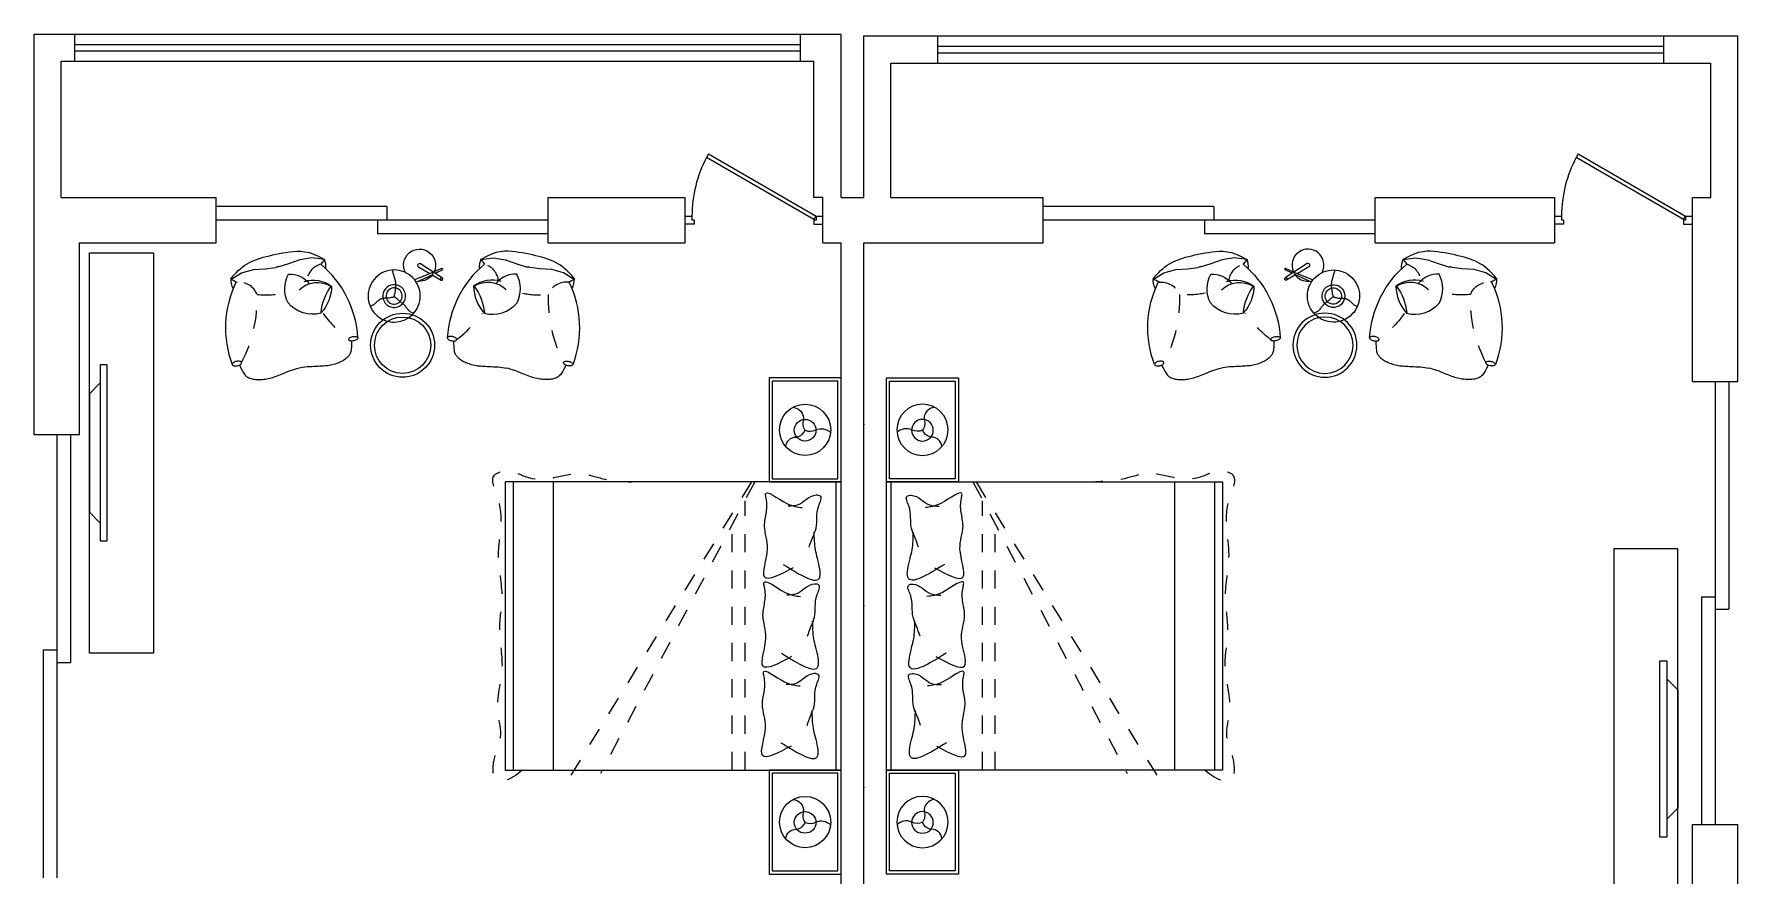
# Model space of a CAD drawing. Header units: metres. Extents: x 6200.1 to 6241.3, y 4213.1 to 4242.5.
# Drawn here: x 6201.32 to 6210.71, y 4220.85 to 4225.49 of the extents above; entities that cross this region are included whole.
import ezdxf

# ---------------------------------------------------------------- set-up
doc = ezdxf.new("R2010")
doc.units = ezdxf.units.M
doc.header["$MEASUREMENT"] = 0
doc.linetypes.add('DASHED2', pattern=[0.375, 0.25, -0.125])
doc.linetypes.add('HIDDEN2', pattern=[0.1875, 0.125, -0.0625])
for name, color, linetype in [('FURHATCH', 57, 'Continuous'), ('FURNITURE', 53, 'Continuous'), ('WALL', 7, 'Continuous'), ('WINDOW', 240, 'Continuous')]:
    doc.layers.add(name, color=color, linetype=linetype)

# ---------------------------------------------------------------- blocks, each defined once
blk = doc.blocks.new('DR_CDR1')
for p, q in [((0.329, 0.48), (-0.45, 0.03)), ((-0.435, 0.004), (0.344, 0.454)), ((0.329, 0.48), (0.344, 0.454)), ((-0.45, 0.03), (-0.5, 0.03)), ((-0.435, 0.004), (-0.45, 0.03)), ((-0.45, 0.03), (-0.45, 0)), ((-0.45, 0), (-0.435, 0)), ((-0.435, 0), (-0.435, -0.03)), ((0.435, 0), (0.45, 0)), ((0.435, 0), (0.435, -0.03)), ((0.45, 0.03), (0.45, 0)), ((0.5, 0.03), (0.45, 0.03)), ((-0.435, -0.03), (-0.5, -0.03)), ((0.435, -0.03), (0.5, -0.03))]:
    blk.add_line(p, q)
blk.add_lwpolyline([(0.344, 0.454, -0.121959), (0.45, 0.03)], format="xyb")
blk = doc.blocks.new('WD_2TLP')
for p, q in [((-0.5, 0.3), (0.0141, 0.3)), ((0.0141, 0), (0.0141, 0.3)), ((-0.5, 0), (0.5, 0)), ((-0.0141, -0.3), (-0.0141, 0)), ((-0.0141, -0.3), (0.5, -0.3))]:
    blk.add_line(p, q)
blk = doc.blocks.new('WD_WIN4')
for p, q in [((-0.5, 0.5), (0.5, 0.5)), ((-0.5, 0.12), (0.5, 0.12)), ((-0.5, -0.12), (0.5, -0.12)), ((-0.5, -0.5), (0.5, -0.5))]:
    blk.add_line(p, q)
blk = doc.blocks.new('yq_bed_01')
at = {"linetype": 'Continuous', "ltscale": 1000}
for p, q in [((2100, 900), (0, 900)), ((0, 900), (0, -900)), ((2100, -900), (2100, 900)), ((0, -900), (2100, -900))]:
    blk.add_line(p, q, dxfattribs=at)
at = {"linetype": 'Continuous'}
for points in [[(0, 1550), (0, 900), (450, 900), (450, 1550)], [(0, -900), (0, -1550), (450, -1550), (450, -900)]]:
    blk.add_lwpolyline(points, close=True, dxfattribs=at)
for centre in [(225, 1225), (225, -1225)]:
    blk.add_circle(centre, 160, dxfattribs=at)
at = {"layer": 'FURHATCH', "linetype": 'Continuous', "ltscale": 1000}
for p, q in [((30, 900), (30, -900)), ((1800, -900), (1800, 900)), ((2050, -900), (2050, 900))]:
    blk.add_line(p, q, dxfattribs=at)
at = {"layer": 'FURHATCH', "linetype": 'DASHED2', "ltscale": 0.5}
for p, q in [((540, -900), (1504, 921)), ((560, -900), (1689, 931)), ((600, 900), (600, -782)), ((680, 900), (680, -625))]:
    blk.add_line(p, q, dxfattribs=at)
at = {"layer": 'FURHATCH', "linetype": 'Continuous'}
for points in [[(20, 1530), (20, 920), (430, 920), (430, 1530)], [(20, -920), (20, -1530), (430, -1530), (430, -920)]]:
    blk.add_lwpolyline(points, close=True, dxfattribs=at)
for points in [[(346, 1329, -0.398826), (280, 1270, 0.069197), (273, 1269, 0.240714), (225, 1227, -0.240714)], [(225, 1227, 0.228099), (158, 1225, -0.317646), (66, 1242)], [(300, 1084, -0.414712), (235, 1160, 0.258086), (225, 1227)], [(346, -1121, -0.398826), (280, -1180, 0.069197), (273, -1181, 0.240714), (225, -1223, -0.240714)], [(225, -1223, 0.228099), (158, -1225, -0.317646), (66, -1208)], [(300, -1366, -0.414712), (235, -1290, 0.258086), (225, -1223)]]:
    blk.add_lwpolyline(points, format="xyb", dxfattribs=at)
for centre in [(225, 1227), (225, -1223)]:
    blk.add_circle(centre, 67.5, dxfattribs=at)
at = {"layer": 'FURHATCH', "linetype": 'DASHED2', "ltscale": 451.947922}
blk.add_open_spline([(1992, 900), (2071, 970), (2189, 999), (2167, 789), (2108, 682), (2173, 491), (2091, 272), (2150, 28), (2100, -200), (2173, -484), (2083, -701), (2209, -948), (2066, -979), (1864, -867), (1699, -991), (1474, -909), (1368, -903), (1308, -900)], degree=3, knots=[0, 0, 0, 0, 140.356688, 240.855445, 374.272085, 514.628774, 800.960617, 1037.309606, 1234.977718, 1501.883052, 1872.056655, 1990.732643, 2052.345442, 2125.407537, 2467.000811, 2608.004871, 2786.638856, 2786.638856, 2786.638856, 2786.638856], dxfattribs=at)
at = {"layer": 'FURHATCH', "linetype": 'Continuous', "ltscale": 1000}
for points, knots in [([(376, 729), (270, 795), (112, 892), (156, 710), (179, 623), (180, 565), (181, 528)], [0, 0, 0, 0, 257.192142, 380.388355, 440.188761, 557.045341, 557.045341, 557.045341, 557.045341]), ([(313, 750), (392, 793), (546, 876), (461, 661), (480, 562), (498, 484), (476, 402), (475, 340), (499, 246), (355, 365), (285, 372), (256, 374)], [0, 0, 0, 0, 197.98522, 383.798459, 461.536852, 537.063609, 629.138715, 719.341985, 744.183766, 895.041347, 1000.692483, 1000.692483, 1000.692483, 1000.692483]), ([(213, 622), (206, 601), (192, 561), (153, 477), (178, 400), (123, 302), (210, 290), (256, 366), (322, 366), (343, 366)], [0, 0, 0, 0, 70.314327, 132.712823, 281.06886, 345.030234, 373.143701, 508.899423, 574.349148, 574.349148, 574.349148, 574.349148]), ([(373, 170), (267, 236), (109, 333), (153, 151), (176, 64), (177, 6), (178, -31)], [0, 0, 0, 0, 257.192142, 380.388355, 440.188761, 557.045341, 557.045341, 557.045341, 557.045341]), ([(309, 191), (389, 234), (543, 317), (458, 102), (477, 3), (495, -75), (472, -157), (472, -219), (496, -313), (352, -194), (282, -187), (253, -185)], [0, 0, 0, 0, 197.98522, 383.798459, 461.536852, 537.063609, 629.138715, 719.341985, 744.183766, 895.041347, 1000.692483, 1000.692483, 1000.692483, 1000.692483]), ([(210, 63), (203, 42), (189, 2), (150, -82), (175, -159), (120, -257), (207, -269), (253, -193), (319, -193), (340, -193)], [0, 0, 0, 0, 70.314327, 132.712823, 281.06886, 345.030234, 373.143701, 508.899423, 574.349148, 574.349148, 574.349148, 574.349148]), ([(363, -385), (257, -319), (99, -222), (143, -405), (166, -492), (167, -549), (168, -587)], [0, 0, 0, 0, 257.192142, 380.388355, 440.188761, 557.045341, 557.045341, 557.045341, 557.045341]), ([(300, -364), (379, -321), (533, -238), (448, -453), (467, -553), (485, -631), (463, -712), (462, -774), (486, -868), (342, -750), (272, -743), (243, -740)], [0, 0, 0, 0, 197.98522, 383.798459, 461.536852, 537.063609, 629.138715, 719.341985, 744.183766, 895.041347, 1000.692483, 1000.692483, 1000.692483, 1000.692483]), ([(200, -493), (193, -514), (179, -553), (140, -637), (165, -714), (110, -812), (197, -824), (243, -749), (309, -749), (330, -749)], [0, 0, 0, 0, 70.314327, 132.712823, 281.06886, 345.030234, 373.143701, 508.899423, 574.349148, 574.349148, 574.349148, 574.349148])]:
    blk.add_open_spline(points, degree=3, knots=knots, dxfattribs=at)
blk = doc.blocks.new('yq_2chair_01')
for p, q in [((67, 488), (97, 511)), ((67, -488), (97, -511))]:
    blk.add_line(p, q)
for points in [[(190, 1076), (186, 1072), (179, 1066), (170, 1059), (160, 1049), (149, 1039), (137, 1027), (125, 1014), (114, 1000), (104, 986), (94, 971), (86, 956), (79, 940), (72, 924), (66, 907), (60, 889), (54, 871), (49, 852), (44, 832), (39, 812), (35, 792), (31, 770), (27, 749), (23, 727), (20, 705), (18, 683), (16, 660), (16, 636), (19, 611), (25, 584), (34, 555), (48, 524), (67, 489)], [(729, 1019), (749, 1009), (766, 1001), (778, 993), (788, 986), (795, 979), (800, 973), (803, 967), (806, 961), (809, 955), (811, 948), (813, 941), (815, 934), (816, 927), (817, 919), (818, 911), (818, 903), (818, 894), (818, 885), (817, 876), (816, 867), (815, 857), (813, 848), (811, 839), (809, 829), (807, 821), (804, 812), (801, 803), (798, 794), (794, 784), (790, 774), (786, 764), (781, 752), (777, 740), (771, 727), (766, 713), (761, 700), (757, 686), (752, 673), (749, 661), (746, 650)], [(577, 318), (579, 319), (584, 319), (590, 319), (598, 319), (607, 320), (616, 320), (625, 321), (634, 322), (642, 323), (648, 325), (654, 327), (659, 329), (664, 332), (668, 335), (672, 338), (676, 342), (680, 346), (684, 351), (688, 356), (692, 361), (696, 367), (700, 374), (704, 381), (708, 388), (711, 396), (715, 405), (718, 413), (721, 422), (724, 431), (726, 441), (728, 450), (730, 459), (731, 468), (733, 477), (733, 487), (734, 496), (735, 506), (735, 517), (736, 528), (736, 541), (737, 554), (738, 568), (738, 582), (739, 597), (741, 611), (742, 625), (744, 637), (746, 649)], [(577, -318), (579, -319), (584, -319), (590, -319), (598, -319), (607, -320), (616, -320), (625, -321), (634, -322), (642, -323), (648, -325), (654, -327), (659, -329), (664, -332), (668, -335), (672, -338), (676, -342), (680, -346), (684, -351), (688, -356), (692, -361), (696, -367), (700, -374), (704, -381), (708, -388), (711, -396), (715, -405), (718, -413), (721, -422), (724, -431), (726, -441), (728, -450), (730, -459), (731, -468), (733, -477), (733, -487), (734, -496), (735, -506), (735, -517), (736, -528), (736, -541), (737, -554), (738, -568), (738, -582), (739, -597), (741, -611), (742, -625), (744, -637), (746, -649)], [(190, -1076), (186, -1072), (179, -1066), (170, -1059), (160, -1049), (149, -1039), (137, -1027), (125, -1014), (114, -1000), (104, -986), (94, -971), (86, -956), (79, -940), (72, -924), (66, -907), (60, -889), (54, -871), (49, -852), (44, -832), (39, -812), (35, -792), (31, -770), (27, -749), (23, -727), (20, -705), (18, -683), (16, -660), (16, -636), (19, -611), (25, -584), (34, -555), (48, -524), (67, -489)], [(729, -1019), (749, -1009), (766, -1001), (778, -993), (788, -986), (795, -979), (800, -973), (803, -967), (806, -961), (809, -955), (811, -948), (813, -941), (815, -934), (816, -927), (817, -919), (818, -911), (818, -903), (818, -894), (818, -885), (817, -876), (816, -867), (815, -857), (813, -848), (811, -839), (809, -829), (807, -821), (804, -812), (801, -803), (798, -794), (794, -784), (790, -774), (786, -764), (781, -752), (777, -740), (771, -727), (766, -713), (761, -700), (757, -686), (752, -673), (749, -661), (746, -650)]]:
    blk.add_lwpolyline(points)
for points in [[(707, 1008, -0.101651), (704, 1016, -0.060225), (703, 1026, -0.093358), (708, 1050, -0.060225), (713, 1058, -0.101651), (719, 1064, -0.387172), (728, 1062, -0.101651), (732, 1054, -0.060225), (733, 1044, -0.093358), (727, 1021, -0.060225), (723, 1012, -0.101651), (716, 1006, -0.186829)], [(564, 337, 0.101651), (557, 332, 0.060225), (553, 323, 0.093358), (548, 299, 0.060225), (549, 290, 0.101651), (552, 282, 0.387172), (561, 280, 0.101651), (567, 286, 0.060225), (572, 294, 0.093358), (577, 318, 0.060225), (576, 327, 0.101651), (573, 335, 0.186829)], [(564, -337, -0.101651), (557, -332, -0.060225), (553, -323, -0.093358), (548, -299, -0.060225), (549, -290, -0.101651), (552, -282, -0.387172), (561, -280, -0.101651), (567, -286, -0.060225), (572, -294, -0.093358), (577, -318, -0.060225), (576, -327, -0.101651), (573, -335, -0.186829)], [(707, -1008, 0.101651), (704, -1016, 0.060225), (703, -1026, 0.093358), (708, -1050, 0.060225), (713, -1058, 0.101651), (719, -1064, 0.387172), (728, -1062, 0.101651), (732, -1054, 0.060225), (733, -1044, 0.093358), (727, -1021, 0.060225), (723, -1012, 0.101651), (716, -1006, 0.186829)]]:
    blk.add_lwpolyline(points, format="xyb", close=True)
blk.add_circle((603, 0), 200)
for centre, radius, start, end in [((199, 978), 94.8, 58.8527, 97.7185), ((-732, 613), 1031, 24.0739, 26.6365), ((495, 456), 651, 69.3672, 115.9465), ((116, 610), 131, 247.7716, 273.1872), ((596, 929), 651, 219.918, 266.4973), ((596, -929), 651, 93.5027, 140.082), ((116, -610), 131, 86.8128, 112.2284), ((199, -978), 94.8, 262.2815, 301.1473), ((-732, -613), 1031, 333.3635, 335.9261), ((495, -456), 651, 244.0535, 290.6328)]:
    blk.add_arc(centre, radius, start, end)
at = {"layer": 'FURHATCH'}
for p, q in [((93, 112), (183, 249)), ((124, 244), (146, 193)), ((153, 204), (132, 249)), ((163, 184), (196, 240)), ((114, 100), (155, 170)), ((150, 183), (195, 74)), ((210, 85), (161, 188))]:
    blk.add_line(p, q, dxfattribs=at)
at = {"layer": 'FURHATCH', "linetype": 'HIDDEN2'}
for points in [[(192, 1073), (152, 1006), (131, 932), (126, 858), (118, 795), (114, 784)], [(192, -1073), (152, -1006), (131, -932), (126, -858), (118, -795), (114, -784)]]:
    blk.add_lwpolyline(points, dxfattribs=at)
at = {"layer": 'FURHATCH'}
for points in [[(67, 489), (58, 567), (69, 643), (95, 713), (114, 773), (114, 784)], [(67, -489), (58, -567), (69, -643), (95, -713), (114, -773), (114, -784)]]:
    blk.add_lwpolyline(points, dxfattribs=at)
at = {"layer": 'FURHATCH', "ltscale": 1000}
for points in [[(205, 615, 0.232884), (234, 444, 0.184752), (403, 510, 0.286563), (339, 716, 0.237978), (159, 713, 0.243587), (216, 585, -4.263709)], [(258, 647, 0.343333), (235, 448, -0.126408), (399, 512, 5.969376)], [(205, -615, -0.232884), (234, -444, -0.184752), (403, -510, -0.286563), (339, -716, -0.237978), (159, -713, -0.243587), (216, -585, 4.263709)], [(258, -647, -0.343333), (235, -448, 0.126408), (399, -512, -5.969376)]]:
    blk.add_lwpolyline(points, format="xyb", dxfattribs=at)
for points in [[(297, -57), (301, -50), (305, -45), (309, -40), (312, -36), (315, -32), (318, -29), (321, -26), (323, -23), (326, -21), (328, -18), (330, -15), (332, -13), (334, -10), (336, -8), (338, -5), (340, -3), (341, -1), (343, 2), (345, 4), (347, 6), (349, 8), (351, 10), (353, 12), (355, 14), (358, 15), (360, 17), (362, 19), (365, 21), (367, 23), (369, 25), (372, 26), (374, 28), (377, 30), (379, 32), (382, 34), (384, 36), (387, 38), (389, 41), (391, 43), (393, 46), (395, 50), (397, 54), (399, 58), (401, 63), (402, 67), (403, 69)], [(304, -53), (296, -51), (289, -50), (283, -48), (277, -47), (272, -47), (267, -46), (263, -45), (259, -45), (255, -44), (252, -44), (248, -43), (245, -43), (242, -42), (238, -42), (235, -42), (232, -41), (229, -41), (226, -41), (223, -42), (219, -42), (216, -42), (213, -43), (209, -43), (206, -44), (202, -44), (199, -45), (195, -46), (192, -47), (188, -48), (184, -49), (179, -50), (175, -52), (170, -53), (165, -54), (160, -56), (154, -58), (147, -59), (140, -61), (134, -62)], [(299, -49), (302, -57), (305, -64), (306, -71), (308, -77), (309, -83), (309, -88), (310, -93), (310, -98), (310, -102), (310, -107), (310, -111), (310, -114), (311, -118), (311, -121), (311, -125), (312, -128), (313, -131), (314, -134), (315, -137), (316, -139), (317, -142), (319, -144), (320, -147), (322, -149), (324, -151), (326, -153), (327, -156), (329, -158), (331, -160), (333, -162), (335, -164), (337, -166), (339, -168), (341, -170), (343, -172), (344, -174), (346, -176), (348, -179), (350, -181), (352, -184), (354, -187), (356, -190), (358, -194), (360, -197), (362, -200), (362, -200)]]:
    blk.add_lwpolyline(points, dxfattribs=at)
blk.add_circle((603, 0), 176, dxfattribs=at)
at = {"layer": 'FURHATCH', "linetype": 'HIDDEN2'}
for centre, radius, start, end in [((331, 1023), 122, 171.6066, 248.8662), ((315, 1767), 858, 268.1132, 297.52), ((-218, 855), 507, 347.9493, 6.0899), ((214, 478), 122, 99.5502, 164.2579), ((-104, -194), 858, 38.3445, 53.5501), ((-104, 194), 858, 306.4499, 321.6555), ((214, -478), 122, 195.7421, 260.4498), ((-218, -855), 507, 353.9101, 12.0507), ((331, -1023), 122, 111.1338, 188.3934), ((315, -1767), 858, 62.48, 91.8868)]:
    blk.add_arc(centre, radius, start, end, dxfattribs=at)
at = {"layer": 'FURHATCH'}
blk.add_arc((156, 183), 6.58, 41.7955, 183.2351, dxfattribs=at)
at = {"layer": 'FURHATCH', "ltscale": 1000, "extrusion": (0, 0, -1)}
for centre, major_axis, start_param, end_param in [((103, 106), (-87.5, 48.4), 3.732773, 7.765064), ((296, -53), (-144, 76), 1.577007, 7.860192), ((103, 106), (-45.3, 89.2), 1.120056, 2.103187)]:
    blk.add_ellipse(centre, major_axis=major_axis, ratio=1, start_param=start_param, end_param=end_param, dxfattribs=at)
at = {"layer": 'FURHATCH', "extrusion": (0, 0, -1)}
for centre, major_axis, start_param, end_param in [((128, 246), (-2.05, 4.03), 4.668643, 7.949355), ((189, 244), (7.13, 3.62), -0.6061966950080541, 5.676988612171531), ((104, 107), (10.7, 5.5), 1.101119, 4.089219), ((296, -53), (-32.2, 63.4), 0.9646, 7.247785), ((296, -53), (-23, 45.3), 0.9646, 7.247785)]:
    blk.add_ellipse(centre, major_axis=major_axis, ratio=1, start_param=start_param, end_param=end_param, dxfattribs=at)
blk = doc.blocks.new('yq_tvcab_01')
blk.add_lwpolyline([(0, -1250), (0, 1250), (400, 1250), (400, -1250)], close=True)
at = {"layer": 'FURHATCH'}
blk.add_line((67, 550), (67, -550), dxfattribs=at)
blk.add_lwpolyline([(0, -370), (67, -438), (67, -550), (112, -550), (112, 550), (67, 550), (67, 438), (0, 370)], close=True, dxfattribs=at)

msp = doc.modelspace()

# ---------------------------------------------------------------- linework, layer by layer
msp.add_line((6205.6696, 4224.5908), (6205.6196, 4224.5908))
for p in [(6205.8946, 4223.3408), (6205.8946, 4222.3408), (6205.8946, 4221.3408)]:
    msp.add_point(p)
at = {"layer": 'WALL'}
for p, q in [((6201.3221, 4223.2833), (6201.3221, 4225.4908)), ((6201.3221, 4225.4908), (6201.4721, 4225.4908)), ((6201.3221, 4225.4908), (6201.5458, 4225.4908)), ((6201.5458, 4225.3408), (6201.5458, 4225.4908)), ((6205.5458, 4225.4908), (6205.7696, 4225.4908)), ((6205.5458, 4225.3408), (6205.5458, 4225.4908)), ((6205.7696, 4224.5908), (6205.7696, 4225.4908)), ((6205.8946, 4225.4806), (6206.3033, 4225.4806)), ((6205.8946, 4225.3306), (6205.8946, 4225.4806)), ((6205.8946, 4224.5908), (6205.8946, 4225.4806)), ((6206.3033, 4225.3306), (6206.3033, 4225.4806)), ((6210.3033, 4225.4806), (6210.7121, 4225.4806)), ((6210.3033, 4225.3306), (6210.3033, 4225.4806)), ((6210.7121, 4223.577), (6210.7121, 4225.4806)), ((6201.4721, 4224.5908), (6201.4721, 4225.3408)), ((6201.4721, 4225.3408), (6201.5458, 4225.3408)), ((6205.5458, 4225.3408), (6205.6196, 4225.3408)), ((6205.6196, 4224.5908), (6205.6196, 4225.3408)), ((6206.0446, 4225.3306), (6206.3033, 4225.3306)), ((6206.0446, 4224.5908), (6206.0446, 4225.3306)), ((6210.3033, 4225.3306), (6210.5621, 4225.3306)), ((6210.5621, 4224.5908), (6210.5621, 4225.3306)), ((6201.4721, 4224.5908), (6202.3258, 4224.5908)), ((6202.3258, 4224.3408), (6202.3258, 4224.5908)), ((6204.1558, 4224.5908), (6204.9096, 4224.5908)), ((6204.1558, 4224.3408), (6204.1558, 4224.5908)), ((6204.9096, 4224.3408), (6204.9096, 4224.5908)), ((6205.6696, 4224.3408), (6205.6696, 4224.5908)), ((6205.7696, 4224.5908), (6205.8946, 4224.5908)), ((6206.0446, 4224.5908), (6206.8833, 4224.5908)), ((6206.8833, 4224.3408), (6206.8833, 4224.5908)), ((6208.7133, 4224.5908), (6209.7021, 4224.5908)), ((6208.7133, 4224.3408), (6208.7133, 4224.5908)), ((6209.7021, 4224.5908), (6209.7021, 4224.3408)), ((6210.4621, 4224.5908), (6210.5621, 4224.5908)), ((6210.4621, 4223.577), (6210.4621, 4224.5908)), ((6201.5721, 4224.3408), (6202.3258, 4224.3408)), ((6201.5721, 4223.2833), (6201.5721, 4224.3408)), ((6204.1558, 4224.3408), (6204.9096, 4224.3408)), ((6205.6696, 4224.3408), (6205.7696, 4224.3408)), ((6205.7696, 4219.7858), (6205.7696, 4224.3408)), ((6205.8946, 4224.3408), (6206.8833, 4224.3408)), ((6205.8946, 4218.9033), (6205.8946, 4224.3408)), ((6208.7133, 4224.3408), (6209.7021, 4224.3408)), ((6210.4621, 4223.577), (6210.7121, 4223.577)), ((6201.5721, 4223.2833), (6201.3221, 4223.2833)), ((6210.4621, 4220.1233), (6210.4621, 4221.137)), ((6210.4621, 4221.137), (6210.7121, 4221.137)), ((6210.7121, 4219.5883), (6210.7121, 4221.137))]:
    msp.add_line(p, q, dxfattribs=at)

# ---------------------------------------------------------------- block references
at = {"layer": 'FURNITURE', "yscale": 0.0008818897637795276, "zscale": 0.0008818897637795276}
for p, xscale in [((6201.6268, 4223.1834), 0.0008818897637795276), ((6210.3802, 4221.5522), -0.0008818897637795276)]:
    msp.add_blockref('yq_tvcab_01', p, dxfattribs=dict(at, xscale=xscale))
for name, p, xscale, rotation in [('yq_2chair_01', (6203.3531, 4224.3087), 0.0008818897637795276, 270.0000000000059), ('yq_2chair_01', (6208.4361, 4224.3087), -0.0008818897637795276, 89.99999999999409), ('yq_bed_01', (6205.7696, 4222.23), 0.0008818897637795276, 180.0000000000058), ('yq_bed_01', (6206.0196, 4222.23), -0.0008818897637795276, 180)]:
    msp.add_blockref(name, p, dxfattribs=dict(at, xscale=xscale, rotation=rotation))
at = {"layer": 'WINDOW', "xscale": 4, "zscale": 4}
for p, yscale in [((6203.5458, 4225.4158), 0.1499999999996362), ((6208.3033, 4225.4056), 0.1500000000000909)]:
    msp.add_blockref('WD_WIN4', p, dxfattribs=dict(at, yscale=yscale))
at = {"layer": 'WINDOW'}
for name, p, xscale, yscale, zscale, rotation in [('DR_CDR1', (6205.2896, 4224.4658), 0.76, -0.76, 0.76, 180), ('DR_CDR1', (6210.0821, 4224.4658), 0.76, -0.76, 0.76, 180), ('WD_2TLP', (6203.2408, 4224.4658), 1.83, 0.2499999999995453, 1.83, 180), ('WD_2TLP', (6207.7983, 4224.4658), 1.83, 0.2499999999995453, 1.83, 180), ('WD_2TLP', (6210.5871, 4222.357), 2.44, 0.2500000000004547, 2.44, 269.9999999999786), ('WD_2TLP', (6201.4471, 4222.0633), 2.44, 0.2499999999995453, 2.44, 270)]:
    msp.add_blockref(name, p, dxfattribs=dict(at, xscale=xscale, yscale=yscale, zscale=zscale, rotation=rotation))

doc.saveas('drawing.dxf')
